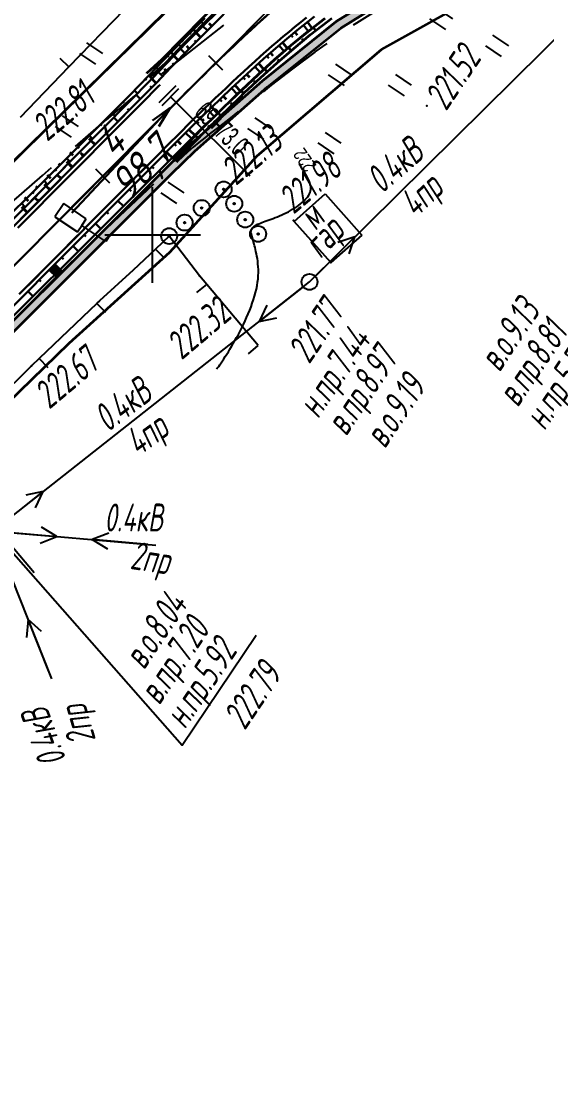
# Model space of a CAD drawing. Header units: millimetres. Extents: x -1799 to 6962, y -1020 to 4121.
# Drawn here: x 3977.9 to 4043.7, y 3172.7 to 3305.4 of the extents above; entities that cross this region are included whole.
import ezdxf

# ---------------------------------------------------------------- set-up
doc = ezdxf.new("R2010")
doc.units = ezdxf.units.MM
doc.linetypes.add('CONTI', pattern=[0])
for name, color, linetype, lineweight in [('10', 1, 'Continuous', 35), ('КОПИЯ_ОСЬ_13_ОТКОСЫ', 7, 'Continuous', 30), ('КОПИЯ_ОСЬ_ГРАНИЦЫ_ПОЛОС', 7, 'Continuous', 30), ('ОСЬ_ВЕРХ_ПОКРЫТИЯ_ГРАНИЦЫ_ПОЛОС', 7, 'Continuous', 30), ('ОСЬ_ВЕРХ_ПОКРЫТИЯ_ОСЬ', 1, 'Continuous', 30), ('Ось_примыкания', 1, 'Continuous', 35), ('Тротуар', 40, 'Continuous', 35), ('Уклоны ПЧ', 5, 'Continuous', 30)]:
    doc.layers.add(name, color=color, linetype=linetype, lineweight=lineweight)
for name, color, linetype in [('GOR_BDEFAULT', 212, 'CONTI'), ('NAD_MDEFAULT', 7, 'CONTI'), ('PI_OTDEFAULT', 172, 'CONTI'), ('PI_TTDEFAULT', 5, 'CONTI'), ('SETKR', 2, 'CONTI'), ('SIT_LDEFAULT', 7, 'CONTI'), ('USLZNDEFAULT', 7, 'CONTI'), ('КОПИЯ_ОСЬ_ТАНГЕНСЫ', 1, 'Continuous'), ('ОСЬ_ВЕРХ_ПОКРЫТИЯ_ОТКОСЫ', 7, 'Continuous'), ('ОСЬ_ВЕРХ_ПОКРЫТИЯ_ПИКЕТЫ', 1, 'Continuous'), ('ОСЬ_ВЕРХ_ПОКРЫТИЯ_РАЗБИВКА_КРИВ', 1, 'Continuous'), ('ОСЬ_ВЕРХ_ПОКРЫТИЯ_ТАНГЕНСЫ', 1, 'Continuous'), ('разметка', 7, 'Continuous')]:
    doc.layers.add(name, color=color, linetype=linetype)
doc.styles.add('eskd', font='spds.shx', dxfattribs={"width": 1.2, "oblique": 15})
doc.styles.add('SHRFT', font='TXT', dxfattribs={"width": 3.5})
doc.styles.get("Standard").update_dxf_attribs({"font": 'arial.ttf'})
doc.styles.add('ГОСТ', font='', dxfattribs={"oblique": 15, "height": 4})
doc.styles.get('ГОСТ').set_extended_font_data('GOST type A')

# ---------------------------------------------------------------- blocks, each defined once
blk = doc.blocks.new('BL_333')
at = {"color": 0}
for p, q in [((0, -6), (0, 6)), ((-6, 0), (6, 0))]:
    blk.add_line(p, q, dxfattribs=at)
blk = doc.blocks.new('BL_20')
at = {"color": 0}
blk.add_circle((0, 0), 1, dxfattribs=at)
blk = doc.blocks.new('BL_12')
at = {"color": 0}
for p, q in [((1, 7), (-1, 7)), ((-1, 7), (-1, 3.6)), ((1, 3.6), (1, 7)), ((-1, 3.6), (0, 3.6)), ((0, 0), (0, 3.6)), ((0, 3.6), (1, 3.6)), ((0.8, 0), (0, 0))]:
    blk.add_line(p, q, dxfattribs=at)
blk = doc.blocks.new('BL_26')
at = {"color": 0}
for radius in [1, 0.1]:
    blk.add_circle((0, 0), radius, dxfattribs=at)
blk = doc.blocks.new('BL_2011')
at = {"color": 0}
for p, q in [((0, 0), (0, 2.4)), ((1.6, 0), (1.6, 2.4))]:
    blk.add_line(p, q, dxfattribs=at)
blk = doc.blocks.new('*U52')
at = {"layer": 'КОПИЯ_ОСЬ_13_ОТКОСЫ'}
for points in [[(636.08, 974.05), (641.12, 978.84), (646.68, 983.98), (651.5, 988.52), (653.56, 990.47), (655.62, 992.44), (661.78, 998.34), (664.5, 1000.98), (667.23, 1003.63), (670.62, 1006.95), (674.01, 1010.28), (678.75, 1014.95), (687.43, 1023.54), (687.72, 1023.81), (698.54, 1034.21), (705.14, 1041.04), (712.46, 1048.57), (726.68, 1062.64), (733.39, 1069.37), (735.82, 1071.88), (737.64, 1073.79), (740.1, 1076.34), (740.72, 1076.98), (742.81, 1079.03)], [(634.48, 971.7), (639.77, 976.45), (645.18, 981.42), (650.71, 986.6), (656.88, 992.49), (663.02, 998.43), (665.73, 1001.09), (668.44, 1003.75), (671.82, 1007.09), (675.87, 1011.11), (681.25, 1016.48), (687.87, 1023.1), (698.93, 1033.83), (727.09, 1062.23), (736.22, 1071.49), (738.03, 1073.39), (740.49, 1075.95), (742.47, 1077.97), (744.56, 1080.03)], [(742.37, 1078.6), (742.73, 1078.23)], [(740.94, 1077.19), (741.07, 1077.06)], [(739.55, 1075.76), (739.94, 1075.38)], [(738.16, 1074.32), (738.29, 1074.2)], [(736.77, 1072.88), (737.18, 1072.49)], [(735.39, 1071.44), (735.52, 1071.31)], [(734, 1070), (734.38, 1069.63)], [(732.6, 1068.57), (732.72, 1068.45)], [(731.18, 1067.16), (731.57, 1066.77)], [(729.77, 1065.74), (729.9, 1065.61)], [(728.36, 1064.33), (728.76, 1063.93)], [(726.94, 1062.91), (727.08, 1062.77)], [(725.52, 1061.5), (725.94, 1061.08)], [(724.1, 1060.1), (724.25, 1059.95)], [(722.68, 1058.69), (723.13, 1058.24)], [(721.26, 1057.28), (721.42, 1057.12)], [(719.84, 1055.88), (720.31, 1055.4)]]:
    blk.add_lwpolyline(points, dxfattribs=at)
blk = doc.blocks.new('Стрелка')
at = {"layer": 'Уклоны ПЧ', "ltscale": 2}
for points in [[(-0.02, -0.05), (-0.02, 17.97)], [(-0.02, -0.05), (-0.58, 2.62)], [(-0.02, -0.05), (0.53, 2.62)]]:
    blk.add_lwpolyline(points, dxfattribs=at)

msp = doc.modelspace()

# ---------------------------------------------------------------- hatches: boundary and pattern name
at = {"layer": 'Тротуар', "lineweight": 30, "ltscale": 7}
for points in [[(4355.03, 2987.24), (4352.62, 2989.78), (4345.43, 2993.28), (4338.39, 2996.93), (4334.91, 2998.92), (4331.58, 3001.03), (4325.14, 3005.95), (4319.49, 3011.62), (4314.47, 3017.83), (4309.93, 3024.28), (4307.65, 3027.72), (4301.37, 3037.94), (4295.16, 3048.21), (4289.99, 3056.77), (4280.83, 3072.27), (4272.55, 3085.95), (4265.23, 3097.89), (4261.11, 3101.51), (4255.47, 3107.67), (4252.85, 3111.93), (4250.97, 3116.6), (4250.58, 3117.56), (4249.72, 3119.77), (4248.67, 3123.34), (4248.32, 3124.32), (4247.98, 3125.3), (4241.94, 3135.22), (4234.52, 3147.09), (4225.78, 3160.49), (4219.02, 3170.41), (4211.94, 3180.09), (4203.11, 3191.19), (4194.18, 3201.56), (4183.21, 3213.32), (4172.57, 3223.78), (4162.94, 3232.61), (4150.94, 3243.28), (4138.68, 3253.56), (4117.06, 3271.35), (4101.9, 3284.02), (4086.98, 3297.34), (4083.58, 3299.88), (4077.04, 3304.49), (4070.15, 3308.55), (4062.98, 3311.79), (4055.19, 3313.86), (4047.09, 3314.91), (4039.19, 3314.51), (4031.35, 3312.7), (4024.19, 3309.61), (4017.32, 3305.34), (4008.1, 3297.93), (3998.94, 3289.84), (3996.07, 3287.06), (3984.76, 3275.74), (3983.05, 3274.04), (3982.33, 3273.35), (3976.25, 3267.27), (3965.03, 3255.87), (3952.39, 3243.06), (3945.34, 3235.97), (3938.23, 3228.93), (3931.1, 3221.93), (3922.53, 3213.53), (3913.89, 3205.06), (3900.71, 3192.94), (3893.25, 3186.27), (3888.8, 3182.35), (3880.99, 3176), (3874.79, 3170.95), (3865.39, 3163.48), (3855.8, 3156.28), (3849.37, 3151.51), (3844.56, 3148.07), (3839.7, 3144.64), (3832.98, 3140.05), (3830.3, 3138.27), (3823.27, 3133.56), (3822.44, 3133.01), (3809.62, 3124.41), (3792.02, 3114.36), (3786.09, 3111.26), (3780.02, 3108.41), (3761.67, 3099.66), (3749.56, 3093.59), (3739.44, 3087.86), (3738.74, 3087.43), (3732.47, 3082.56), (3726.51, 3077.16), (3720.89, 3071.42), (3715.66, 3065.18), (3710.96, 3058.32), (3707.32, 3051.74), (3703.94, 3044.27), (3700.86, 3036.48), (3698.46, 3028.97), (3695.6, 3017.77), (3693.19, 3006.01), (3691.1, 2983.08), (3692.24, 2982.69), (3694.17, 3005.82), (3696.57, 3017.54), (3699.54, 3029.11), (3701.99, 3036.66), (3704.93, 3044.03), (3708.2, 3051.26), (3712.01, 3058.12), (3716.54, 3064.69), (3721.63, 3070.75), (3727.19, 3076.43), (3733.07, 3081.76), (3739.31, 3086.6), (3740.03, 3087.05), (3750.03, 3092.7), (3762.02, 3098.83), (3780.45, 3107.48), (3786.56, 3110.33), (3792.49, 3113.47), (3810.09, 3123.52), (3830.86, 3137.44), (3833.54, 3139.22), (3840.16, 3143.74), (3845.07, 3147.21), (3849.92, 3150.75), (3856.39, 3155.47), (3865.97, 3162.73), (3875.41, 3170.17), (3881.62, 3175.22), (3889.45, 3181.59), (3893.92, 3185.53), (3901.38, 3192.2), (3914.58, 3204.33), (3923.23, 3212.81), (3931.8, 3221.21), (3938.93, 3228.22), (3946.04, 3235.26), (3953.1, 3242.36), (3965.74, 3255.17), (3976.96, 3266.57), (3985.46, 3275.04), (3996.77, 3286.34), (3999.62, 3289.11), (4008.74, 3297.17), (4017.9, 3304.53), (4024.65, 3308.72), (4031.67, 3311.74), (4039.33, 3313.52), (4047.06, 3313.9), (4054.99, 3312.87), (4062.64, 3310.84), (4069.69, 3307.66), (4076.5, 3303.64), (4082.99, 3299.07), (4086.34, 3296.56), (4101.25, 3283.27), (4116.42, 3270.59), (4138.04, 3252.79), (4150.29, 3242.53), (4162.27, 3231.86), (4171.85, 3223.06), (4182.46, 3212.66), (4193.35, 3200.99), (4202.34, 3190.56), (4211.14, 3179.48), (4218.21, 3169.83), (4224.95, 3159.94), (4233.68, 3146.55), (4241.09, 3134.69), (4246.97, 3125.15), (4248.83, 3119.35), (4251.95, 3111.48), (4254.67, 3107.07), (4260.42, 3100.79), (4264.38, 3097.35), (4271.69, 3085.43), (4279.98, 3071.76), (4289.13, 3056.26), (4294.31, 3047.69), (4300.53, 3037.43), (4306.8, 3027.18), (4309.04, 3023.82), (4313.66, 3017.24), (4318.75, 3010.96), (4324.47, 3005.2), (4330.91, 3000.28), (4334.39, 2998.06), (4337.92, 2996.05), (4344.98, 2992.39), (4352.02, 2988.96), (4354.44, 2986.41), (4356.73, 2985.39), (4357.14, 2986.31)], [(3982.11, 3274.99), (3981.4, 3274.29), (3982.33, 3273.35), (3983.05, 3274.04)]]:
    msp.add_hatch(color=256, dxfattribs=at).paths.add_polyline_path(points)

# ---------------------------------------------------------------- linework, layer by layer
at = {"linetype": 'Continuous'}
msp.add_lwpolyline([(3974.47, 3241.54), (3998.03, 3214.78), (4007.31, 3228.54)], dxfattribs=at)
at = {"layer": '10'}
for p, q in [((4019.38, 3329.62), (3936.72, 3248.36)), ((4023, 3301.84), (4040.59, 3311.64)), ((4023, 3301.84), (4040.59, 3311.64)), ((4007.44, 3288.56), (4023, 3301.84)), ((4007.44, 3288.56), (4023, 3301.84)), ((3996.52, 3276.48), (4007.44, 3288.56)), ((3996.52, 3276.48), (4007.44, 3288.56)), ((3983.89, 3265.09), (3996.52, 3276.48)), ((3983.89, 3265.09), (3996.52, 3276.48)), ((3968.24, 3249.87), (3983.89, 3265.09)), ((3968.24, 3249.87), (3983.89, 3265.09))]:
    msp.add_line(p, q, dxfattribs=at)
msp.add_lwpolyline([(4176.75, 3239.01), (4084.86, 3313.42), (4057.98, 3329.56), (4019.38, 3329.62), (3936.72, 3248.36), (3926.02, 3237.94), (3910.38, 3221.02), (3904.4, 3216.03), (3903.44, 3217.18), (3897.33, 3211.69), (3879.66, 3196.1), (3865.42, 3183.36), (3835.18, 3159.61), (3818.81, 3151.02), (3809.92, 3145.07), (3786.28, 3129.21), (3751.81, 3114.22), (3724.94, 3097.06)], dxfattribs=at)
at = {"layer": 'GOR_BDEFAULT', "color": 212, "elevation": 222, "flags": 128}
msp.add_lwpolyline([(4002.38, 3261.83), (4002.49, 3262), (4002.62, 3262.18), (4002.77, 3262.39), (4002.92, 3262.62), (4003.08, 3262.87), (4003.26, 3263.13), (4003.44, 3263.41), (4003.63, 3263.71), (4003.83, 3264.02), (4004.03, 3264.35), (4004.23, 3264.69), (4004.44, 3265.05), (4004.66, 3265.42), (4004.87, 3265.8), (4005.08, 3266.2), (4005.3, 3266.61), (4005.51, 3267.02), (4005.72, 3267.45), (4005.92, 3267.88), (4006.12, 3268.32), (4006.31, 3268.76), (4006.5, 3269.21), (4006.67, 3269.66), (4006.83, 3270.11), (4006.98, 3270.55), (4007.12, 3271), (4007.24, 3271.44), (4007.34, 3271.87), (4007.43, 3272.3), (4007.5, 3272.72), (4007.55, 3273.14), (4007.58, 3273.54), (4007.59, 3273.93), (4007.59, 3274.31), (4007.57, 3274.67), (4007.54, 3275.03), (4007.51, 3275.37), (4007.46, 3275.69), (4007.41, 3276), (4007.35, 3276.29), (4007.29, 3276.57), (4007.23, 3276.82), (4007.17, 3277.06), (4007.11, 3277.28), (4007.05, 3277.48), (4006.67, 3278.86), (4006.66, 3278.92), (4006.66, 3278.98), (4006.66, 3279.04), (4006.67, 3279.11), (4006.68, 3279.17), (4006.69, 3279.24), (4006.72, 3279.31), (4006.75, 3279.38), (4006.8, 3279.45), (4006.86, 3279.53), (4006.92, 3279.6), (4007.01, 3279.68), (4007.1, 3279.75), (4007.22, 3279.83), (4007.35, 3279.9), (4007.49, 3279.98), (4007.66, 3280.05), (4007.84, 3280.13), (4008.03, 3280.2), (4008.24, 3280.28), (4008.46, 3280.36), (4008.69, 3280.44), (4008.93, 3280.53), (4009.18, 3280.62), (4009.44, 3280.71), (4009.7, 3280.81), (4009.97, 3280.92), (4010.24, 3281.03), (4010.52, 3281.15), (4010.79, 3281.27), (4011.07, 3281.41), (4011.34, 3281.55), (4011.61, 3281.7), (4011.88, 3281.85), (4012.14, 3282.01), (4012.39, 3282.18), (4012.63, 3282.34), (4012.86, 3282.52), (4013.08, 3282.69), (4013.28, 3282.87), (4013.46, 3283.06), (4013.63, 3283.24), (4013.78, 3283.42), (4013.9, 3283.61), (4014, 3283.8), (4014.08, 3283.98), (4014.13, 3284.17), (4014.16, 3284.36), (4014.16, 3284.55), (4014.14, 3284.75), (4014.09, 3284.96), (4014.03, 3285.18), (4013.94, 3285.41), (4013.82, 3285.66), (4013.69, 3285.92), (4013.53, 3286.19), (4013.35, 3286.49), (4013.15, 3286.8), (4012.93, 3287.14), (4012.69, 3287.51)], dxfattribs=at)
at = {"layer": 'PI_TTDEFAULT', "color": 5}
for p in [(4028.68, 3294.79, 221.52), (4003.24, 3284.34, 222.12), (4011.97, 3280.45, 221.98), (4016.67, 3275.18, 222.03), (4000.23, 3273.52, 222.32), (3979.17, 3262.25, 222.67)]:
    msp.add_point(p, dxfattribs=at)
at = {"layer": 'SIT_LDEFAULT', "color": 7}
for p, q in [((4013.99, 3272.76), (4052.5, 3310.87)), ((3983.87, 3299.66), (3990.81, 3306.87)), ((4022.2, 3306.62), (4019.88, 3305.16)), ((4019.88, 3305.16), (4019.46, 3304.88)), ((3999.56, 3301.97), (4003.28, 3304.89)), ((4016.16, 3302.62), (4014.66, 3301.54)), ((3995.64, 3298.87), (3999.56, 3301.97)), ((4014.66, 3301.53), (4011.87, 3299.43)), ((3977.81, 3293.36), (3983.87, 3299.66)), ((3982.72, 3300.77), (3983.87, 3299.66)), ((3995.42, 3298.7), (3995.64, 3298.87)), ((4011.87, 3299.43), (4009.21, 3297.37)), ((4009.21, 3297.37), (4008.2, 3296.57)), ((3988.58, 3293.06), (3992.12, 3296.03)), ((3992.12, 3296.03), (3992.31, 3296.19)), ((3984.69, 3289.71), (3988.57, 3293.07)), ((4003.87, 3293.13), (4003.12, 3292.56)), ((4005.03, 3294.04), (4003.87, 3293.13)), ((4005.07, 3294.07), (4005.03, 3294.04)), ((4002.37, 3291.98), (4001.62, 3291.4)), ((4003.12, 3292.56), (4002.37, 3291.98)), ((4000.87, 3290.81), (4000.14, 3290.22)), ((4001.62, 3291.4), (4000.87, 3290.81)), ((3999.42, 3289.61), (3998.71, 3288.98)), ((4000.14, 3290.22), (3999.42, 3289.61)), ((3997.51, 3287.86), (3997.36, 3287.72)), ((3998.71, 3288.98), (3997.51, 3287.86)), ((3980.56, 3286.09), (3981.69, 3287.08)), ((3976.68, 3282.72), (3980.55, 3286.1)), ((3994.45, 3284.98), (3992.97, 3283.58)), ((4012.08, 3280.33), (4015.94, 3283.77)), ((4015.94, 3283.77), (4020.53, 3278.62)), ((3992.96, 3283.59), (3990.22, 3281)), ((3990.22, 3281), (3987.55, 3278.47)), ((4016.67, 3275.18), (4012.08, 3280.33)), ((3987.55, 3278.47), (3987.17, 3278.11)), ((3996.42, 3278.5), (3994.72, 3276.88)), ((4000.23, 3273.52), (3996.42, 3278.49)), ((4020.53, 3278.62), (4016.67, 3275.18)), ((4014.7, 3273.46), (4019.68, 3278.39)), ((4019.68, 3278.39), (4017.55, 3277.69)), ((4018.96, 3276.27), (4019.68, 3278.39)), ((3994.72, 3276.88), (3991.93, 3274.22)), ((3995.82, 3275.72), (3994.72, 3276.88)), ((3983.66, 3274.75), (3982.35, 3273.47)), ((3984.29, 3275.36), (3983.66, 3274.75)), ((3982.35, 3273.47), (3980.87, 3271.98)), ((3991.93, 3274.22), (3987.69, 3270.39)), ((4001.13, 3272.46), (4000.23, 3273.52)), ((3974.37, 3241.59), (4013.99, 3272.76)), ((3980.87, 3271.98), (3979.35, 3270.44)), ((3999.9, 3271.43), (4001.13, 3272.46)), ((4007.57, 3264.81), (4001.13, 3272.46)), ((4013.2, 3272.14), (4007.7, 3267.81)), ((3979.35, 3270.44), (3977.93, 3268.99)), ((3987.38, 3270.08), (3980.15, 3263.17)), ((3987.69, 3270.39), (3987.38, 3270.09)), ((3988.49, 3268.92), (3987.38, 3270.08)), ((4008.66, 3269.84), (4007.7, 3267.81)), ((3977.93, 3268.99), (3977.23, 3268.27)), ((4007.7, 3267.81), (4009.89, 3268.26)), ((4006.35, 3263.78), (4007.57, 3264.81)), ((3980.15, 3263.17), (3979.18, 3262.24)), ((3981.25, 3262.02), (3980.15, 3263.17)), ((3979.17, 3262.25), (3973, 3256.19)), ((3975.16, 3242.21), (3980.66, 3246.54)), ((3980.66, 3246.54), (3978.47, 3246.09)), ((3979.7, 3244.51), (3980.66, 3246.54)), ((3981.71, 3223.07), (3974.37, 3241.59)), ((3974.37, 3241.59), (3994.74, 3239.82)), ((3975.25, 3241.44), (3979.53, 3236.38)), ((3975.37, 3241.5), (3982.34, 3240.9)), ((3982.34, 3240.9), (3980.43, 3242.07)), ((3988.85, 3241.34), (3986.77, 3240.51)), ((3980.26, 3240.07), (3982.34, 3240.9)), ((3993.74, 3239.91), (3986.77, 3240.51)), ((3986.77, 3240.51), (3988.68, 3239.34)), ((3978.76, 3230.51), (3978.57, 3228.28)), ((3981.34, 3224), (3978.76, 3230.51)), ((3980.43, 3229.02), (3978.76, 3230.51))]:
    msp.add_line(p, q, dxfattribs=at)
at = {"layer": 'КОПИЯ_ОСЬ_13_ОТКОСЫ'}
for points in [[(3892.55, 3198.42), (3897.84, 3203.18), (3903.24, 3208.15), (3908.77, 3213.33), (3914.95, 3219.22), (3921.08, 3225.16), (3923.8, 3227.81), (3926.51, 3230.48), (3929.89, 3233.82), (3933.93, 3237.83), (3939.32, 3243.21), (3945.94, 3249.83), (3956.99, 3260.55), (3985.15, 3288.96), (3994.29, 3298.21), (3996.1, 3300.12), (3998.55, 3302.67), (4000.54, 3304.69), (4002.63, 3306.75)], [(3893.09, 3187.99), (3895.89, 3190.47), (3898.68, 3192.96), (3902.68, 3196.59), (3906.66, 3200.26), (3912.25, 3205.49), (3917.09, 3210.11), (3923.27, 3216.09), (3930.08, 3222.79), (3932.79, 3225.47), (3936.17, 3228.84), (3940.21, 3232.89), (3946.26, 3238.97), (3951.8, 3244.56), (3999.78, 3292.74), (4001.67, 3294.56), (4004.18, 3296.95), (4006.18, 3298.82), (4008.25, 3300.69), (4010.34, 3302.52), (4012.46, 3304.28), (4014.62, 3305.97)], [(3893.77, 3198.43), (3899.03, 3203.16), (3903.16, 3206.96), (3907.27, 3210.78), (3912.78, 3215.99), (3918.94, 3221.91), (3920.99, 3223.89), (3923.71, 3226.55), (3926.42, 3229.21), (3929.13, 3231.88), (3932.51, 3235.22), (3937.24, 3239.91), (3945.25, 3247.91), (3946.84, 3249.49), (3994.82, 3297.68), (3996.64, 3299.58), (3999.1, 3302.12), (4001.08, 3304.12), (4003.17, 3306.17)], [(3962.93, 3254.64), (4000.52, 3292), (4002.41, 3293.81), (4004.93, 3296.18), (4005.56, 3296.77), (4007.59, 3298.68), (4009.64, 3300.54), (4011.71, 3302.35), (4013.81, 3304.08), (4015.94, 3305.74)], [(4001.2, 3304.23), (4000.64, 3304.79)], [(4011.7, 3303.64), (4011.91, 3303.38)], [(4013.25, 3304.9), (4013.86, 3304.12)], [(3999.79, 3302.81), (3999.6, 3302.99)], [(4010.16, 3302.36), (4010.84, 3301.58)], [(3998.39, 3301.38), (3997.83, 3301.92)], [(4008.65, 3301.05), (4008.88, 3300.78)], [(3997, 3299.95), (3996.82, 3300.12)], [(4007.16, 3299.71), (4007.87, 3298.93)], [(3995.61, 3298.5), (3995.06, 3299.03)], [(4005.69, 3298.36), (4005.93, 3298.1)], [(3994.22, 3297.07), (3994.04, 3297.25)], [(4004.23, 3297), (4004.96, 3296.21)], [(3992.81, 3295.65), (3992.28, 3296.18)], [(3991.39, 3294.24), (3991.22, 3294.41)], [(4002.78, 3295.62), (4003.02, 3295.36)], [(3989.98, 3292.82), (3989.47, 3293.33)], [(4001.33, 3294.23), (4002.07, 3293.47)], [(3999.89, 3292.85), (4000.13, 3292.6)], [(3987.16, 3289.99), (3986.66, 3290.48)], [(3988.57, 3291.4), (3988.4, 3291.57)], [(3998.48, 3291.43), (3999.21, 3290.7)], [(3997.07, 3290.01), (3997.31, 3289.78)], [(3985.75, 3288.57), (3985.59, 3288.73)], [(3995.66, 3288.6), (3996.38, 3287.88)], [(3984.34, 3287.15), (3983.85, 3287.64)], [(3994.24, 3287.18), (3994.48, 3286.95)], [(3982.93, 3285.73), (3982.77, 3285.9)], [(3992.83, 3285.76), (3993.54, 3285.06)], [(3981.51, 3284.32), (3981.03, 3284.8)], [(3991.42, 3284.35), (3991.65, 3284.12)], [(3980.1, 3282.9), (3979.94, 3283.06)], [(3990.01, 3282.93), (3990.7, 3282.24)], [(3978.69, 3281.48), (3978.22, 3281.96)], [(3988.6, 3281.51), (3988.83, 3281.29)], [(3987.19, 3280.09), (3987.86, 3279.42)], [(3985.78, 3278.68), (3986, 3278.46)], [(3984.37, 3277.26), (3985.03, 3276.6)], [(3982.95, 3275.84), (3983.17, 3275.63)], [(3981.54, 3274.43), (3982.19, 3273.78)], [(3980.13, 3273.01), (3980.34, 3272.8)], [(3978.72, 3271.59), (3979.35, 3270.96)]]:
    msp.add_lwpolyline(points, dxfattribs=at)
at = {"layer": 'КОПИЯ_ОСЬ_ГРАНИЦЫ_ПОЛОС'}
for points in [[(3977.47, 3279.55), (3978.17, 3280.26), (3978.88, 3280.96), (3979.58, 3281.67), (3980.29, 3282.38), (3980.99, 3283.09), (3981.7, 3283.8), (3982.41, 3284.5), (3983.11, 3285.21), (3983.82, 3285.92), (3984.52, 3286.63), (3985.23, 3287.34), (3985.93, 3288.04), (3986.64, 3288.75), (3987.34, 3289.46), (3988.05, 3290.17), (3988.75, 3290.88), (3989.46, 3291.58), (3990.16, 3292.29), (3990.87, 3293), (3991.57, 3293.71), (3992.28, 3294.42), (3992.98, 3295.12), (3993.69, 3295.83), (3994.39, 3296.54), (3995.1, 3297.25), (3995.28, 3297.43)], [(3977.82, 3280.61), (3978.53, 3281.32), (3979.23, 3282.03), (3979.94, 3282.73), (3980.64, 3283.44), (3981.35, 3284.15), (3982.05, 3284.86), (3982.76, 3285.57), (3983.46, 3286.27), (3984.17, 3286.98), (3984.87, 3287.69), (3985.58, 3288.4), (3986.28, 3289.11), (3986.99, 3289.81), (3987.69, 3290.52), (3988.4, 3291.23), (3989.1, 3291.94), (3989.81, 3292.65), (3990.51, 3293.35), (3991.22, 3294.06), (3991.92, 3294.77), (3992.63, 3295.48), (3993.33, 3296.19), (3994.04, 3296.89), (3994.74, 3297.6), (3995.19, 3298.05)], [(3977.63, 3271.21), (3978.34, 3271.92), (3979.04, 3272.62), (3979.75, 3273.33), (3980.45, 3274.04), (3981.15, 3274.75), (3981.86, 3275.45), (3982.56, 3276.16), (3983.27, 3276.87), (3983.97, 3277.57), (3984.67, 3278.28), (3985.38, 3278.99), (3986.08, 3279.69), (3986.79, 3280.4), (3987.49, 3281.11), (3988.19, 3281.81), (3988.9, 3282.52), (3989.6, 3283.23), (3990.31, 3283.94), (3991.01, 3284.64), (3991.71, 3285.35), (3992.42, 3286.06), (3993.12, 3286.76), (3993.83, 3287.47), (3994.53, 3288.18), (3995.23, 3288.88), (3995.71, 3289.36)]]:
    msp.add_lwpolyline(points, dxfattribs=at)
at = {"layer": 'КОПИЯ_ОСЬ_ТАНГЕНСЫ'}
msp.add_line((3862.78, 3160.13), (4042.58, 3340.68), dxfattribs=at)
at = {"layer": 'ОСЬ_ВЕРХ_ПОКРЫТИЯ_ГРАНИЦЫ_ПОЛОС', "linetype": 'Continuous'}
msp.add_lwpolyline([(4013.63, 3305.84), (4012.89, 3305.26), (4012.16, 3304.68), (4011.43, 3304.08), (4010.7, 3303.48), (4009.98, 3302.87), (4009.26, 3302.25), (4008.55, 3301.63), (4007.84, 3301), (4007.13, 3300.36), (4006.42, 3299.72), (4005.72, 3299.07), (4005.02, 3298.42), (4004.32, 3297.77), (4003.62, 3297.11), (4002.92, 3296.44), (4002.22, 3295.78), (4001.52, 3295.11), (4000.82, 3294.44), (4000.12, 3293.77), (3999.43, 3293.09), (3998.73, 3292.39), (3998.03, 3291.69), (3997.33, 3290.98), (3996.63, 3290.28), (3995.93, 3289.58), (3995.23, 3288.88), (3994.53, 3288.17), (3993.83, 3287.47), (3993.13, 3286.77), (3992.43, 3286.07), (3991.73, 3285.36), (3991.03, 3284.66), (3990.33, 3283.96), (3989.63, 3283.26), (3988.93, 3282.56), (3988.23, 3281.85), (3987.53, 3281.15), (3986.83, 3280.45), (3986.13, 3279.75), (3985.44, 3279.04), (3984.74, 3278.34), (3984.04, 3277.64), (3983.34, 3276.94), (3982.64, 3276.23), (3981.94, 3275.53), (3981.24, 3274.83), (3980.54, 3274.13), (3979.84, 3273.42), (3979.14, 3272.72), (3978.44, 3272.02), (3977.74, 3271.32)], dxfattribs=at)
at = {"layer": 'ОСЬ_ВЕРХ_ПОКРЫТИЯ_ОСЬ'}
msp.add_lwpolyline([(3949.06, 3246.76), (3997.3, 3295.21), (3997.3, 3295.21), (3998.67, 3296.58), (4000.05, 3297.96), (4000.74, 3298.64), (4001.43, 3299.33), (4002.12, 3300.01), (4002.82, 3300.69), (4003.52, 3301.36), (4004.22, 3302.03), (4004.93, 3302.7), (4005.64, 3303.36), (4006.35, 3304.02), (4007.07, 3304.68), (4007.79, 3305.33), (4008.52, 3305.97)], dxfattribs=at)
at = {"layer": 'ОСЬ_ВЕРХ_ПОКРЫТИЯ_ОТКОСЫ'}
for points in [[(3994.78, 3297.63), (3994.82, 3297.68), (3996.64, 3299.58), (3999.1, 3302.12), (4001.08, 3304.12), (4003.17, 3306.17), (4005.3, 3308.19), (4007.5, 3310.17), (4008.25, 3310.82), (4009.01, 3311.46), (4009.77, 3312.1), (4010.35, 3312.57), (4010.94, 3313.04), (4011.53, 3313.5), (4012.12, 3313.96), (4012.72, 3314.41), (4013.33, 3314.86), (4013.94, 3315.31), (4014.55, 3315.74), (4015.15, 3316.16), (4015.75, 3316.57), (4016.35, 3316.97), (4016.52, 3317.08)], [(3996.07, 3289.01), (3999.78, 3292.74), (4001.67, 3294.56), (4004.18, 3296.95), (4006.18, 3298.82), (4008.25, 3300.69), (4010.34, 3302.52), (4012.46, 3304.28), (4014.62, 3305.97)]]:
    msp.add_lwpolyline(points, dxfattribs=at)
at = {"layer": 'ОСЬ_ВЕРХ_ПОКРЫТИЯ_ПИКЕТЫ'}
for p, q in [((4003.14, 3299.25), (4001.39, 3301.04)), ((3989.01, 3285.11), (3987.24, 3286.88))]:
    msp.add_line(p, q, dxfattribs=at)
at = {"layer": 'ОСЬ_ВЕРХ_ПОКРЫТИЯ_РАЗБИВКА_КРИВ'}
for p, q in [((3995.18, 3295.2), (3997.29, 3297.33)), ((3995.53, 3294.85), (3997.65, 3296.97)), ((3997.3, 3295.21), (3996.59, 3295.91)), ((3997.3, 3295.21), (4006.51, 3286.03))]:
    msp.add_line(p, q, dxfattribs=at)
at = {"layer": 'ОСЬ_ВЕРХ_ПОКРЫТИЯ_ТАНГЕНСЫ'}
msp.add_line((3862.78, 3160.13), (4042.58, 3340.68), dxfattribs=at)
at = {"layer": 'Ось_примыкания', "color": 0}
for p, q in [((4001.76, 3304.79), (4001.44, 3305.12)), ((4013.72, 3305.26), (4014.3, 3304.51)), ((3999.32, 3304.49), (3999.76, 3304.06)), ((4000.34, 3303.38), (3999.71, 3304.01)), ((4012.15, 3304.02), (4012.46, 3303.65)), ((4014.79, 3304.24), (4014.47, 3304.65)), ((3997.91, 3303.07), (3998.14, 3302.85)), ((4010.61, 3302.74), (4011.23, 3301.99)), ((4013.23, 3302.99), (4013.06, 3303.19)), ((3996.51, 3301.64), (3996.97, 3301.19)), ((3997.55, 3300.52), (3996.91, 3301.13)), ((3998.94, 3301.95), (3998.62, 3302.26)), ((4009.1, 3301.43), (4009.42, 3301.06)), ((4011.69, 3301.71), (4011.36, 3302.09)), ((3995.09, 3300.23), (3995.31, 3300)), ((4007.6, 3300.11), (4008.27, 3299.37)), ((4010.18, 3300.4), (4010.01, 3300.59)), ((3993.63, 3298.87), (3993.63, 3298.87)), ((3994.78, 3297.63), (3994.05, 3298.42)), ((3996.16, 3299.08), (3995.82, 3299.4)), ((4006.12, 3298.76), (4006.46, 3298.39)), ((4008.69, 3299.06), (4008.35, 3299.44)), ((4004.66, 3297.4), (4005.35, 3296.65)), ((4007.22, 3297.71), (4007.05, 3297.89)), ((4003.2, 3296.02), (4003.57, 3295.64)), ((4005.76, 3296.34), (4005.41, 3296.7)), ((4001.76, 3294.64), (4002.5, 3293.86)), ((4004.32, 3294.95), (4004.15, 3295.13)), ((4000.32, 3293.26), (4000.7, 3292.86)), ((4002.89, 3293.55), (4002.55, 3293.91)), ((3998.89, 3291.85), (3999.7, 3291.05)), ((4001.47, 3292.15), (4001.29, 3292.32)), ((3985.37, 3290.44), (3985.56, 3290.25)), ((3987.11, 3289.94), (3986.41, 3290.65)), ((3997.48, 3290.43), (3997.9, 3290.02)), ((4000.06, 3290.73), (3999.72, 3291.06)), ((3998.67, 3289.29), (3998.5, 3289.46)), ((3984.29, 3287.1), (3983.61, 3287.79)), ((3983.97, 3289), (3984.37, 3288.61)), ((3985.7, 3288.52), (3985.34, 3288.88)), ((3996.07, 3289.01), (3996.9, 3288.19)), ((3997.26, 3287.87), (3996.92, 3288.21)), ((3982.56, 3287.59), (3982.74, 3287.41)), ((3981.14, 3286.18), (3981.57, 3285.76)), ((3982.88, 3285.69), (3982.52, 3286.05)), ((3979.73, 3284.76), (3979.93, 3284.56)), ((3981.47, 3284.27), (3980.79, 3284.94)), ((3978.31, 3283.35), (3978.76, 3282.91)), ((3980.06, 3282.85), (3979.7, 3283.21)), ((3978.65, 3281.44), (3977.98, 3282.1))]:
    msp.add_line(p, q, dxfattribs=at)
for points in [[(3993.63, 3298.87), (3993.63, 3298.87), (3995.56, 3300.66), (3998.04, 3303.2), (4000.73, 3305.91), (4002.85, 3307.97), (4005.03, 3310), (4007.28, 3312), (4008.05, 3312.65), (4008.82, 3313.3), (4009.61, 3313.94), (4010.2, 3314.41), (4010.81, 3314.89), (4011.41, 3315.35), (4012.02, 3315.82), (4012.65, 3316.27), (4013.27, 3316.73), (4013.9, 3317.17), (4014.54, 3317.61), (4015.14, 3318.02), (4015.67, 3318.38)], [(3994.05, 3298.42), (3994.05, 3298.42), (3996.01, 3300.2), (3998.48, 3302.75), (3999.1, 3303.38), (4001.14, 3305.47), (4003.23, 3307.55), (4005.38, 3309.59), (4007.6, 3311.6), (4008.36, 3312.26), (4009.13, 3312.91), (4009.9, 3313.55), (4010.5, 3314.03), (4011.09, 3314.51), (4011.69, 3314.98), (4012.29, 3315.44), (4012.91, 3315.9), (4013.53, 3316.36), (4014.15, 3316.8), (4014.78, 3317.25), (4015.37, 3317.65), (4015.91, 3318.01)], [(3996.9, 3288.19), (3998.14, 3289.43), (4000.57, 3291.95), (4002.43, 3293.79), (4004.9, 3296.21), (4005.52, 3296.81), (4007.56, 3298.72), (4009.61, 3300.58), (4011.68, 3302.38), (4013.79, 3304.11), (4015.92, 3305.77)], [(3997.26, 3287.87), (3998.48, 3289.1), (4000.92, 3291.61), (4002.78, 3293.44), (4005.25, 3295.85), (4005.87, 3296.45), (4007.91, 3298.35), (4009.95, 3300.2), (4012.02, 3301.99), (4014.11, 3303.72), (4016.24, 3305.36), (4016.77, 3305.75)]]:
    msp.add_lwpolyline(points, dxfattribs=at)
at = {"layer": 'разметка', "lineweight": 30, "ltscale": 7}
msp.add_lwpolyline([(3980.7, 3278.54), (3994.81, 3292.71), (3997.3, 3295.21, -0.015766), (4008, 3305.51, -0.045736), (4019.25, 3313.96)], format="xyb", dxfattribs=at)
at = {"layer": 'Тротуар', "linetype": 'Continuous'}
for points in [[(3893.25, 3186.27), (3900.71, 3192.94), (3913.89, 3205.06), (3922.53, 3213.53), (3931.1, 3221.93), (3938.23, 3228.93), (3945.34, 3235.97), (3952.39, 3243.06), (3965.03, 3255.87), (3976.25, 3267.27), (3984.76, 3275.74), (3996.07, 3287.06), (3998.94, 3289.84), (4008.1, 3297.93), (4017.32, 3305.34), (4024.19, 3309.61), (4031.35, 3312.7), (4039.19, 3314.51), (4047.09, 3314.91)], [(3893.92, 3185.53), (3901.38, 3192.2), (3914.58, 3204.33), (3923.23, 3212.81), (3931.8, 3221.21), (3938.93, 3228.22), (3946.04, 3235.26), (3953.1, 3242.36), (3965.74, 3255.17), (3976.96, 3266.57), (3985.46, 3275.04), (3996.77, 3286.34), (3999.62, 3289.11), (4008.74, 3297.17), (4017.9, 3304.53), (4024.65, 3308.72), (4031.67, 3311.74), (4039.33, 3313.52), (4047.06, 3313.9)]]:
    msp.add_lwpolyline(points, dxfattribs=at)
at = {"layer": 'Тротуар', "lineweight": 30, "ltscale": 7}
for points in [[(3982.11, 3274.99), (3983.05, 3274.04)], [(3981.4, 3274.29), (3982.34, 3273.34)]]:
    msp.add_lwpolyline(points, dxfattribs=at)

# ---------------------------------------------------------------- block references
at = {"layer": 'SETKR', "color": 82}
msp.add_blockref('BL_333', (3994.35, 3278.64), dxfattribs=at)
at = {"layer": 'USLZNDEFAULT', "color": 7, "rotation": 56}
for name, p in [('BL_2011', (4031.05, 3304.34)), ('BL_2011', (4038.05, 3300.98)), ('BL_2011', (3987.22, 3300.02)), ('BL_2011', (4018.37, 3297.35)), ('BL_2011', (4025.88, 3296.06)), ('BL_2011', (3984.17, 3290.87)), ('BL_2011', (4008.27, 3290.62)), ('BL_2011', (4017.07, 3288.81)), ('BL_2011', (3997.39, 3282.59)), ('BL_26', (4003.24, 3284.34)), ('BL_26', (4004.56, 3282.55)), ('BL_12', (3988.47, 3277.83)), ('BL_26', (4000.5, 3282.01)), ('BL_26', (3998.35, 3280.18)), ('BL_26', (4005.94, 3280.56)), ('BL_26', (3996.42, 3278.49)), ('BL_26', (4007.56, 3278.77)), ('BL_20', (4013.99, 3272.76))]:
    msp.add_blockref(name, p, dxfattribs=at)
at = {"layer": 'КОПИЯ_ОСЬ_13_ОТКОСЫ'}
msp.add_blockref('*U52', (3258.07, 2226.72), dxfattribs=at)
at = {"layer": 'Уклоны ПЧ', "rotation": 136.8400603441719}
msp.add_blockref('Стрелка', (3996.51, 3294.51), dxfattribs=at)

# ---------------------------------------------------------------- texts
at = {"layer": 'GOR_BDEFAULT', "color": 212, "style": 'SHRFT', "width": 0.75}
msp.add_text('222', height=1.722, rotation=124.9269, dxfattribs=at).set_placement((4014.92, 3287.33, 222))
at = {"layer": 'NAD_MDEFAULT', "color": 7, "style": 'eskd', "oblique": 10, "width": 0.8}
for s, rotation, p in [('0.4кВ', 41, (4023.06, 3283.71)), ('4пр', 43, (4027.3, 3280.7)), ('м', 46.1451, (4014.73, 3279.06)), ('гар', 46.1451, (4015.37, 3275.55)), ('в.о.9.13', 56, (4037.77, 3261.35)), ('в.пр.8.81', 56, (4040.05, 3256.95)), ('н.пр.7.44', 56, (4015.07, 3255.53)), ('в.пр.8.97', 56, (4018.57, 3253.33)), ('н.пр.5.73', 56, (4043.42, 3254.04)), ('в.о.9.19', 56, (4023.42, 3251.78)), ('0.4кВ', 37, (3988.73, 3253.87)), ('4пр', 36, (3992.57, 3250.85)), ('2пр', 351, (3991.42, 3236.87)), ('в.о.8.04', 56, (3993.27, 3224.1)), ('в.пр.7.20', 56, (3995.17, 3219.67)), ('н.пр.5.92', 56, (3998.39, 3216.69)), ('0.4кВ', 110.1003, (3983.59, 3212.93)), ('2пр', 106.1003, (3987.27, 3215.46))]:
    msp.add_text(s, height=3.5, rotation=rotation, dxfattribs=at).set_placement(p)
msp.add_text('0.4кВ', height=3.5, dxfattribs=at).set_placement((3988.31, 3241.53))
at = {"layer": 'PI_OTDEFAULT', "color": 172, "style": 'eskd', "oblique": 10, "width": 0.8}
for s, rotation, p in [('221.52', 56, (4031.1, 3294.04)), ('222.81', 40, (3981.14, 3290.24)), ('222.13', 40, (4004.77, 3284.72)), ('221.98', 40, (4011.99, 3281.14)), ('222.32', 40, (3997.96, 3262.9)), ('221.77', 56, (4013.96, 3262.37)), ('222.67', 40, (3981.4, 3256.73)), ('222.79', 56, (4005.89, 3216.55))]:
    msp.add_text(s, height=3.5, rotation=rotation, dxfattribs=at).set_placement(p)
at = {"layer": 'ОСЬ_ВЕРХ_ПОКРЫТИЯ_РАЗБИВКА_КРИВ', "width": 0.6}
msp.add_text('69+73.0', height=2.5, rotation=315.1193, dxfattribs=at).set_placement((3999.42, 3293.8))
at = {"layer": 'Уклоны ПЧ', "style": 'ГОСТ', "oblique": 15}
for s, p in [('4', (3989.58, 3288.07)), ('98,7', (3991.44, 3282.73))]:
    msp.add_text(s, height=4, rotation=45.3815, dxfattribs=at).set_placement(p)

doc.saveas('drawing.dxf')
